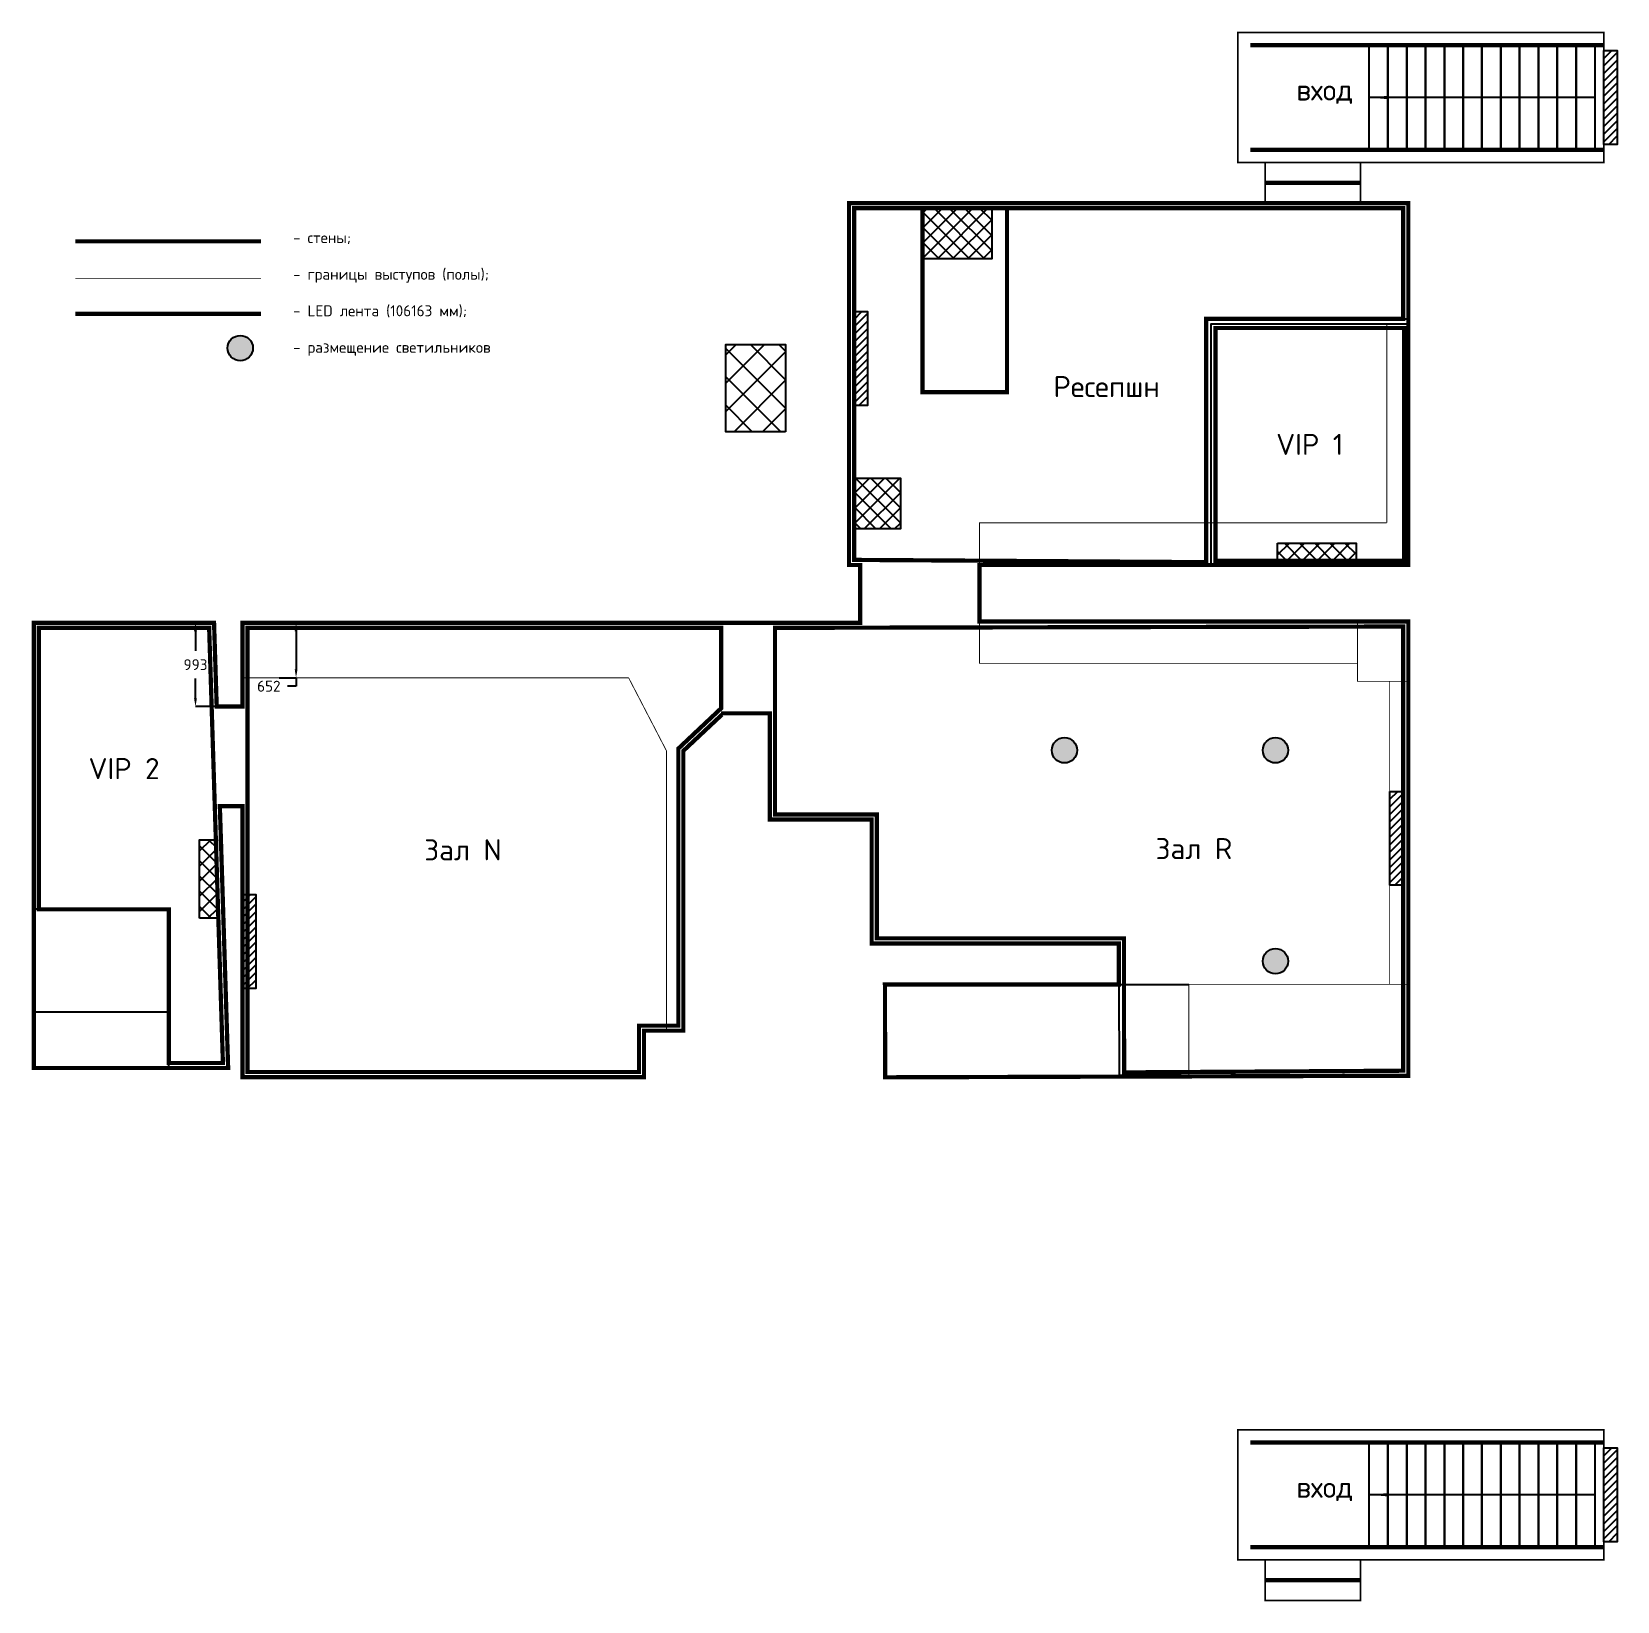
# Model space of a CAD drawing. Header units: metres. Extents: x 23103 to 193015, y -44365 to 67706.
# Drawn here: x 139901 to 158693, y -25088 to -6478 of the extents above; entities that cross this region are included whole.
import ezdxf

# ---------------------------------------------------------------- set-up
doc = ezdxf.new("R2010")
doc.units = ezdxf.units.M
doc.linetypes.add('HIDDEN', pattern=[0.375, 0.25, -0.125])
doc.layers.add('Пвышенные', color=142, linetype='Continuous')
doc.layers.add('Стены', color=230, linetype='Continuous')
doc.styles.add('Роман', font='isocpeur.ttf', dxfattribs={"height": 100})
doc.dimstyles.new('Роман', dxfattribs={"dimtxt": 130, "dimasz": 100, "dimexe": 0.18, "dimexo": 0.0625, "dimgap": 100, "dimtad": 0, "dimtih": 1, "dimtoh": 1, "dimdec": 0, "dimzin": 0, "dimdsep": 46, "dimtxsty": 'Роман', "dimcen": 0.09, "dimadec": 0, "dimazin": 0, "dimtfac": 1, "dimtdec": 0, "dimtofl": 0, "dimtmove": 0, "dimatfit": 3, "dimfxl": 1, "dimtolj": 1, "dimtzin": 0, "dimarcsym": 0})
pattern_1 = [(45, (27436.68, 0), (-89.80256, 89.80256), []), (135, (27436.68, 0), (-89.80256, -89.80256), [])]

# ---------------------------------------------------------------- blocks, each defined once
blk = doc.blocks.new('*D177')
at = {"color": 0, "lineweight": -2, "transparency": 16777216}
for p, q in [((142062, -13486), (141842, -13486)), ((141842, -13586), (141842, -13818)), ((141842, -14380), (141842, -14148)), ((142093, -14480), (141842, -14480))]:
    blk.add_line(p, q, dxfattribs=at)
at = {"color": 0, "transparency": 16777216}
for points in [[(141825, -13586), (141859, -13586), (141842, -13486)], [(141825, -14380), (141859, -14380), (141842, -14480)]]:
    blk.add_solid(points, dxfattribs=at)
at = {"layer": 'Defpoints', "color": 0, "transparency": 16777216}
for p in [(142062, -13486), (141842, -14480), (142094, -14480)]:
    blk.add_point(p, dxfattribs=at)
at = {"color": 0, "transparency": 16777216, "insert": (141842, -13983), "char_height": 130, "attachment_point": 5, "style": 'Роман'}
blk.add_mtext('\\A1;993', dxfattribs=at)
blk = doc.blocks.new('*D178')
at = {"color": 0, "lineweight": -2, "transparency": 16777216}
for p, q in [((142833, -13486), (143035, -13486)), ((143034, -13586), (143034, -14038)), ((142833, -14138), (143035, -14138)), ((143034, -14238), (142934, -14238)), ((143034, -14138), (143034, -14238))]:
    blk.add_line(p, q, dxfattribs=at)
at = {"color": 0, "transparency": 16777216}
for points in [[(143018, -13586), (143051, -13586), (143034, -13486)], [(143018, -14038), (143051, -14038), (143034, -14138)]]:
    blk.add_solid(points, dxfattribs=at)
at = {"layer": 'Defpoints', "color": 0, "transparency": 16777216}
for p in [(142833, -13486), (142833, -14138), (143034, -14138)]:
    blk.add_point(p, dxfattribs=at)
at = {"color": 0, "transparency": 16777216, "insert": (142711, -14238), "char_height": 130, "attachment_point": 5, "style": 'Роман'}
blk.add_mtext('\\A1;652', dxfattribs=at)

msp = doc.modelspace()

# ---------------------------------------------------------------- hatches: boundary and pattern name
at = {"true_color": 0x93278f}
h = msp.add_hatch(dxfattribs=at)
h.set_pattern_fill('ANSI31', color=217, scale=20)
h.set_pattern_definition([(45, (36324.054, 3094.11), (-44.90128, 44.90128), [])])
h.paths.add_polyline_path([(158692.6831, -6701.3132), (158534.6053, -6701.3132), (158534.6053, -7815.3405), (158692.6831, -7815.3405)])
h = msp.add_hatch()
h.set_pattern_fill('ANSI37', color=256, scale=40)
h.set_pattern_definition(pattern_1)
h.paths.add_polyline_path([(151278.1672, -8571.4661), (150459.3966, -8571.4661), (150459.3966, -9169.6075), (151278.1672, -9169.6075)])
h.paths.add_polyline_path([(150878.0296, -8877.3949, -1), (150846.8149, -8861.5633, -1)], flags=16)
h = msp.add_hatch(dxfattribs=at)
h.set_pattern_fill('ANSI31', color=217, scale=20)
h.set_pattern_definition([(45, (27436.68, 0), (-44.90128, 44.90128), [])])
h.paths.add_polyline_path([(149805.3062, -9795.4216), (149647.2284, -9795.4216), (149647.2284, -10909.4489), (149805.3062, -10909.4489)])
at = {"true_color": 0xfecc66}
h = msp.add_hatch(color=31, dxfattribs=at)
h.dxf.hatch_style = 1
h.paths.add_polyline_path([(142222.9548, -10229.0063, 1), (142522.9548, -10229.0063, 1)])
h = msp.add_hatch()
h.set_pattern_fill('ANSI37', color=256, scale=75)
h.set_pattern_definition([(45, (27436.68, 0), (-168.3798, 168.3798), []), (135, (27436.68, 0), (-168.3798, -168.3798), [])])
h.paths.add_polyline_path([(148834.9498, -10187.5428), (148126.7433, -10187.5428), (148126.7433, -11220.3122), (148834.9498, -11220.3122)])
h = msp.add_hatch()
h.set_pattern_fill('ANSI37', color=256, scale=40)
h.set_pattern_definition(pattern_1)
h.paths.add_polyline_path([(150196.3535, -11771.3668), (149647.2284, -11771.3668), (149647.2284, -12371.6236), (150196.3535, -12371.6236)])
h.paths.add_polyline_path([(149905.063, -12066.3543, -1), (149938.5188, -12076.636, -1)], flags=16)
h = msp.add_hatch()
h.set_pattern_fill('ANSI37', color=256, scale=40)
h.set_pattern_definition(pattern_1)
h.paths.add_polyline_path([(155597.3647, -12542.647), (154667.21, -12542.647), (154667.21, -12750.4661), (155597.3647, -12750.4661)])
h.paths.add_polyline_path([(155147.6287, -12638.1367, -1), (155116.946, -12654.9764, -1)], flags=16)
h = msp.add_hatch(color=31, dxfattribs=at)
h.dxf.hatch_style = 1
h.paths.add_polyline_path([(151991.0613, -14998.1248, 1), (152291.0613, -14998.1248, 1)])
h = msp.add_hatch(color=31, dxfattribs=at)
h.dxf.hatch_style = 1
h.paths.add_polyline_path([(154491.0613, -14998.1248, 1), (154791.0613, -14998.1248, 1)])
at = {"true_color": 0x93278f}
h = msp.add_hatch(dxfattribs=at)
h.set_pattern_fill('ANSI31', color=217, scale=20)
h.set_pattern_definition([(45, (33787.6, -5689.03), (-44.90128, 44.90128), [])])
h.paths.add_polyline_path([(156156.2284, -15484.4524), (155998.1505, -15484.4524), (155998.1505, -16598.4798), (156156.2284, -16598.4798)])
h = msp.add_hatch()
h.set_pattern_fill('ANSI37', color=256, scale=40, angle=90)
h.set_pattern_definition([(135, (129347.72, -144218.86), (-89.80256, -89.80256), []), (225, (129347.72, -144218.86), (89.80256, -89.80256), [])])
h.paths.add_polyline_path([(141890.3623, -16058.1777), (141890.3623, -16988.3324), (142098.1814, -16988.3324), (142098.1814, -16058.1777)])
h.paths.add_polyline_path([(141985.8521, -16507.9137, -1), (142002.6917, -16538.5963, -1)], flags=16)
h = msp.add_hatch(dxfattribs=at)
h.set_pattern_fill('ANSI31', color=217, scale=20)
h.set_pattern_definition([(45, (20188.68, -6913.61), (-44.90128, 44.90128), [])])
h.paths.add_polyline_path([(142557.3062, -16709.0301), (142399.2284, -16709.0301), (142399.2284, -17823.0574), (142557.3062, -17823.0574)])
at = {"true_color": 0xfecc66}
h = msp.add_hatch(color=31, dxfattribs=at)
h.dxf.hatch_style = 1
h.paths.add_polyline_path([(154491.0613, -17498.1248, 1), (154791.0613, -17498.1248, 1)])
at = {"true_color": 0x93278f}
h = msp.add_hatch(dxfattribs=at)
h.set_pattern_fill('ANSI31', color=217, scale=20)
h.set_pattern_definition([(45, (36324.054, -13471.96), (-44.90128, 44.90128), [])])
h.paths.add_polyline_path([(158692.6831, -23267.3813), (158534.6053, -23267.3813), (158534.6053, -24381.4086), (158692.6831, -24381.4086)])

# ---------------------------------------------------------------- linework, layer by layer
at = {"color": 254, "linetype": 'HIDDEN', "ltscale": 500, "const_width": 20}
for points in [[(154194.6218, -8028.5304), (158534.6053, -8028.5304), (158534.6053, -6488.1233), (154194.6218, -6488.1233)], [(154518.5717, -8028.5304), (155648.481, -8028.5304), (155648.481, -8511.4661), (154518.5717, -8511.4661)], [(154194.6218, -24594.5985), (158534.6053, -24594.5985), (158534.6053, -23054.1914), (154194.6218, -23054.1914)], [(154518.5717, -24594.5985), (155648.481, -24594.5985), (155648.481, -25077.5342), (154518.5717, -25077.5342)]]:
    msp.add_lwpolyline(points, close=True, dxfattribs=at)
at = {"color": 254}
for points in [[(155752.3198, -6638.1233), (155975.1436, -6638.1233), (155975.1436, -7878.5304), (155752.3198, -7878.5304)], [(155975.1436, -6638.1233), (156197.9673, -6638.1233), (156197.9673, -7878.5304), (155975.1436, -7878.5304)], [(156197.9673, -6638.1233), (156420.7911, -6638.1233), (156420.7911, -7878.5304), (156197.9673, -7878.5304)], [(156420.7911, -6638.1233), (156643.6148, -6638.1233), (156643.6148, -7878.5304), (156420.7911, -7878.5304)], [(156643.6148, -6638.1233), (156866.4386, -6638.1233), (156866.4386, -7878.5304), (156643.6148, -7878.5304)], [(156866.4386, -6638.1233), (157089.2623, -6638.1233), (157089.2623, -7878.5304), (156866.4386, -7878.5304)], [(157089.2623, -6638.1233), (157312.086, -6638.1233), (157312.086, -7878.5304), (157089.2623, -7878.5304)], [(157312.086, -6638.1233), (157534.9098, -6638.1233), (157534.9098, -7878.5304), (157312.086, -7878.5304)], [(157534.9098, -6638.1233), (157757.7335, -6638.1233), (157757.7335, -7878.5304), (157534.9098, -7878.5304)], [(157757.7335, -6638.1233), (157980.5573, -6638.1233), (157980.5573, -7878.5304), (157757.7335, -7878.5304)], [(157980.5573, -6638.1233), (158203.381, -6638.1233), (158203.381, -7878.5304), (157980.5573, -7878.5304)], [(158203.381, -6638.1233), (158426.2048, -6638.1233), (158426.2048, -7878.5304), (158203.381, -7878.5304)], [(155752.3198, -23204.1914), (155975.1436, -23204.1914), (155975.1436, -24444.5985), (155752.3198, -24444.5985)], [(155975.1436, -23204.1914), (156197.9673, -23204.1914), (156197.9673, -24444.5985), (155975.1436, -24444.5985)], [(156197.9673, -23204.1914), (156420.7911, -23204.1914), (156420.7911, -24444.5985), (156197.9673, -24444.5985)], [(156420.7911, -23204.1914), (156643.6148, -23204.1914), (156643.6148, -24444.5985), (156420.7911, -24444.5985)], [(156643.6148, -23204.1914), (156866.4386, -23204.1914), (156866.4386, -24444.5985), (156643.6148, -24444.5985)], [(156866.4386, -23204.1914), (157089.2623, -23204.1914), (157089.2623, -24444.5985), (156866.4386, -24444.5985)], [(157089.2623, -23204.1914), (157312.086, -23204.1914), (157312.086, -24444.5985), (157089.2623, -24444.5985)], [(157312.086, -23204.1914), (157534.9098, -23204.1914), (157534.9098, -24444.5985), (157312.086, -24444.5985)], [(157534.9098, -23204.1914), (157757.7335, -23204.1914), (157757.7335, -24444.5985), (157534.9098, -24444.5985)], [(157757.7335, -23204.1914), (157980.5573, -23204.1914), (157980.5573, -24444.5985), (157757.7335, -24444.5985)], [(157980.5573, -23204.1914), (158203.381, -23204.1914), (158203.381, -24444.5985), (157980.5573, -24444.5985)], [(158203.381, -23204.1914), (158426.2048, -23204.1914), (158426.2048, -24444.5985), (158203.381, -24444.5985)]]:
    msp.add_lwpolyline(points, close=True, dxfattribs=at)
for points in [[(158534.6053, -6701.3132), (158692.6831, -6701.3132), (158692.6831, -7815.3405), (158534.6053, -7815.3405)], [(150446.6772, -8569.3507), (151278.1672, -8569.3507), (151278.1672, -9169.6075), (150446.6772, -9169.6075)], [(149647.2284, -9795.4216), (149805.3062, -9795.4216), (149805.3062, -10909.4489), (149647.2284, -10909.4489)], [(148834.9498, -11220.3122), (148126.7433, -11220.3122), (148126.7433, -10187.5428), (148834.9498, -10187.5428)], [(149647.2284, -11771.3668), (150196.3535, -11771.3668), (150196.3535, -12371.6236), (149647.2284, -12371.6236)], [(154667.21, -12542.647), (155597.3647, -12542.647), (155597.3647, -12750.4661), (154667.21, -12750.4661)], [(155998.1505, -15484.4524), (156156.2284, -15484.4524), (156156.2284, -16598.4798), (155998.1505, -16598.4798)], [(141890.3623, -16988.3324), (141890.3623, -16058.1777), (142098.1814, -16058.1777), (142098.1814, -16988.3324)], [(142399.2284, -16709.0301), (142557.3062, -16709.0301), (142557.3062, -17823.0574), (142399.2284, -17823.0574)], [(158534.6053, -23267.3813), (158692.6831, -23267.3813), (158692.6831, -24381.4086), (158534.6053, -24381.4086)]]:
    msp.add_lwpolyline(points, close=True)
at = {"flags": 128}
for points in [[(155752.3198, -7258.3269, 0, 40, 0), (155975.1436, -7258.3269, 0, 0, 0)], [(155752.3198, -23824.395, 0, 40, 0), (155975.1436, -23824.395, 0, 0, 0)]]:
    msp.add_lwpolyline(points, format="xyseb", dxfattribs=at)
for points in [[(158426.2048, -7258.3269), (155752.3198, -7258.3269)], [(158426.2048, -23824.395), (155752.3198, -23824.395)]]:
    msp.add_lwpolyline(points, dxfattribs=at)
at = {"color": 252, "true_color": 0x939598, "flags": 128}
for points in [[(141526.1342, -18765.1769), (141526.1342, -16883.1769), (139926.1342, -16883.1769)], [(152786.2284, -17773.4661), (152788.9234, -18875.0089)], [(152786.2284, -17773.4661), (153615.2284, -17773.4661)], [(139926.1342, -18100.1769), (141526.1342, -18100.1769)]]:
    msp.add_lwpolyline(points, dxfattribs=at)
for centre in [(142372.9548, -10229.0063), (152141.0613, -14998.1248), (154641.0613, -14998.1248), (154641.0613, -17498.1248)]:
    msp.add_circle(centre, 150)
at = {"layer": 'Пвышенные', "const_width": 10, "flags": 128}
for points in [[(142619.8035, -9406.0664), (140419.8035, -9406.0664)], [(155961.2284, -9941.4661), (155961.2284, -12300.4661)], [(151134.2284, -12800.4661), (151134.2284, -12300.4661), (155961.2284, -12300.4661)], [(151134.2284, -13470.4661), (151134.2284, -13967.4661), (155614.2284, -13967.4661)], [(142399.2284, -14138.1769), (146975.2284, -14138.1769)], [(147424.2284, -18322.1769), (147424.2284, -15004.1769), (146975.2284, -14138.1769)], [(155995.2284, -14179.4661), (155995.2284, -17773.4661)], [(156216.2284, -17773.4661), (153615.2284, -17773.4661), (153615.2284, -18856.4661)]]:
    msp.add_lwpolyline(points, dxfattribs=at)
msp.add_lwpolyline([(156216.2284, -13470.4661), (155614.2284, -13470.4661), (155614.2284, -14179.4661), (156216.2284, -14179.4661)], close=True, dxfattribs=at)
at = {"layer": 'Стены', "color": 40, "const_width": 50, "flags": 128}
for points in [[(158534.6053, -6638.1233), (154344.6218, -6638.1233)], [(154344.6218, -7878.5304), (158534.6053, -7878.5304)], [(149647.2284, -12740.4661), (153820.2284, -12767.4036), (153820.2284, -9881.4661), (156156.2284, -9881.4661), (156156.2284, -8571.4661), (149647.2284, -8571.4661), (149647.2284, -12740.4661)], [(150459.3966, -8571.4661), (150459.3966, -10751.7959), (151459.3966, -10751.7959), (151459.3966, -8571.4661)], [(142619.8035, -9821.9679), (140419.8035, -9821.9679)], [(142004.0022, -13546.1769), (139986.1342, -13546.1769), (139986.1342, -16883.1769), (141526.1342, -16883.1769), (141526.1342, -18705.1769), (142167.2061, -18705.1769), (142004.0022, -13546.1769)], [(148710.2284, -13546.1769), (148710.2284, -15759.4661), (149916.2284, -15759.4661), (149916.2284, -17227.4661), (152846.2284, -17227.4661), (152847.4289, -18816.9118), (156156.2284, -18796.6453), (156156.2284, -13530.4661), (148710.2284, -13546.1769)], [(158534.6053, -23204.1914), (154344.6218, -23204.1914)], [(154344.6218, -24444.5985), (158534.6053, -24444.5985)]]:
    msp.add_lwpolyline(points, dxfattribs=at)
at = {"layer": 'Стены', "color": 161, "const_width": 50, "flags": 128}
for points in [[(154518.5717, -8269.9982), (155648.481, -8269.9982)], [(154518.5717, -24836.0663), (155648.481, -24836.0663)]]:
    msp.add_lwpolyline(points, dxfattribs=at)
at = {"layer": 'Стены', "color": 250, "flags": 128}
msp.add_lwpolyline([(148072.2284, -14559.4661, 50, 50, 0), (148650.2284, -14559.4661, 50, 50, 0), (148650.2284, -15819.4661, 50, 50, 0), (149856.2284, -15819.4661, 50, 50, 0), (149856.2284, -17287.4661, 50, 50, 0), (152786.2284, -17287.4661, 50, 50, 0), (152786.2284, -17773.4661, 50, 50, 0), (150013.2284, -17773.4661, 50, 50, 0), (150015.9234, -18875.0089, 50, 50, 0), (156216.2284, -18856.4661, 50, 50, 0), (156216.2284, -13470.4661, 50, 50, 0), (151134.2284, -13470.4661, 50, 50, 0), (151134.2284, -12800.4661, 50, 50, 0), (156216.2284, -12800.4661, 50, 50, 0), (156216.2284, -8511.4661, 50, 50, 0), (149587.2284, -8511.4661, 50, 50, 0), (149587.2284, -12800.4661, 50, 50, 0), (149719.2284, -12800.4661, 50, 50, 0), (149719.2284, -13486.1769, 50, 50, 0), (142399.2284, -13486.1769, 50, 50, 0), (142399.2284, -14479.6499, 50, 50, 0), (142093.5625, -14479.6499, 50, 50, 0), (142062.1342, -13486.1769, 50, 50, 0), (139926.1342, -13486.1769, 50, 50, 0), (139926.1342, -18765.1769, 50, 50, 0), (142229.1342, -18765.1769, 50, 50, 0), (142130.8998, -15659.9107, 50, 50, 0), (142399.2284, -15659.9107, 50, 50, 0), (142399.2284, -18872.1769, 50, 50, 0), (147158.2284, -18872.1769, 50, 50, 0), (147158.2284, -18322.1769, 50, 50, 0), (147624.2284, -18322.1769, 50, 50, 0), (147624.2284, -15004.1769, 50, 50, 0), (148081.4898, -14575.1769, 0, 0, 0)], format="xyseb", dxfattribs=at)
at = {"layer": 'Стены', "color": 250, "const_width": 50, "flags": 128}
msp.add_lwpolyline([(142619.8035, -8963.3194), (140419.8035, -8963.3194)], dxfattribs=at)
at = {"layer": 'Стены', "flags": 128}
for points in [[(153820.2284, -12800.4661), (153820.2284, -9881.4661), (156216.2284, -9881.4661)], [(153880.2284, -12800.4661), (153880.2284, -9941.4661), (156216.2284, -9941.4661)]]:
    msp.add_lwpolyline(points, dxfattribs=at)
at = {"layer": 'Стены', "color": 40, "const_width": 50, "flags": 128}
msp.add_lwpolyline([(153930.2284, -9991.4661), (156166.2284, -9991.4661), (156166.2284, -12750.4661), (153930.2284, -12750.4661)], close=True, dxfattribs=at)
at = {"layer": 'Стены', "color": 40, "flags": 128}
msp.add_lwpolyline([(148072.2284, -13546.1769, 50, 50, 0), (142459.2284, -13546.1769, 50, 50, 0), (142459.2284, -18812.1769, 50, 50, 0), (147098.2284, -18812.1769, 50, 50, 0), (147098.2284, -18262.1769, 50, 50, 0), (147564.2284, -18262.1769, 50, 50, 0), (147564.2284, -14978.1961, 50, 50, 0), (148072.2284, -14499.4661, 50, 50, 0), (148072.2284, -13546.1769, 0, 0, 0)], format="xyseb", dxfattribs=at)

# ---------------------------------------------------------------- texts
at = {"color": 30, "true_color": 0xf26722, "char_height": 250, "attachment_point": 5, "style": 'Роман'}
for s, insert in [('вход', (155224.3556, -7188.8191)), ('Ресепшн', (152639.8125, -10685.9661)), ('VIP 1', (155048.2284, -11370.9661)), ('VIP 2', (140995.0682, -15214.6769)), ('Зал N', (145011.7284, -16178.5397)), ('Зал R', (153675.2284, -16163.4661)), ('вход', (155224.3556, -23754.8872))]:
    msp.add_mtext_dynamic_manual_height_columns(s, width=1286.125012, gutter_width=650, heights=[0], dxfattribs=dict(at, insert=insert))
at = {"insert": (142998.7105, -9588.028), "char_height": 130, "attachment_point": 4, "style": 'Роман'}
msp.add_mtext_dynamic_manual_height_columns('- стены;\\P\\P- границы выступов (полы);\\P\\P- LED лента (106163 мм);\\P\\P- размещение светильников', width=4664.383449, gutter_width=650, heights=[0], dxfattribs=at)

# ---------------------------------------------------------------- dimensions: what is measured, and where the dimension line sits
for base, p1, p2, picture, middle in [((141841.88, -14479.6499), (142062.1342, -13486.1769), (142093.5625, -14479.6499), '*D177', (141841.88, -13982.9134)), ((143034.3577, -14138.1769), (142833.2842, -13486.1769), (142833.2842, -14138.1769), '*D178', (142710.8577, -14238.1769))]:
    dim = msp.add_linear_dim(base=base, p1=p1, p2=p2, angle=90, dimstyle='Роман')
    dim.commit()
    dim.dimension.update_dxf_attribs({"geometry": picture, "text_midpoint": middle})

doc.saveas('drawing.dxf')
